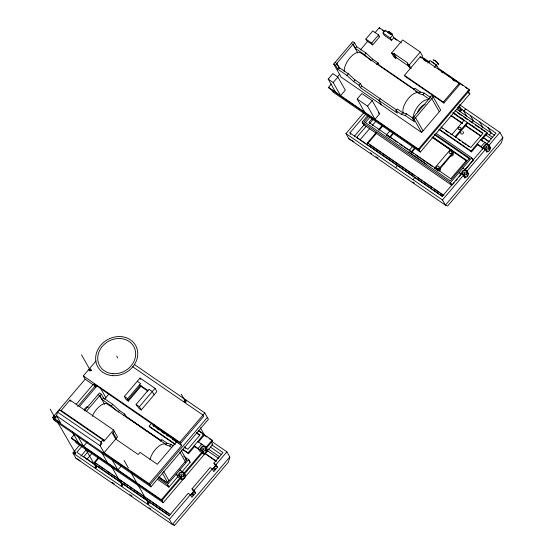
<?xml version="1.0" encoding="UTF-8"?>
<svg xmlns="http://www.w3.org/2000/svg" width="553" height="553" viewBox="0 0 553 553"><rect width="100%" height="100%" fill="white"/><g stroke="black" fill="none" stroke-linecap="round" stroke-linejoin="round"><path stroke-width="0.83" d="M95.98 361.019L83.303 375.922L85.169 379.206L52.687 417.377L60.512 422.755L56.579 415.835L57.471 412.054L59.295 409.911L61.141 410.471L104.704 440.423L102.865 439.856L59.295 409.911M211.267 441.08L226.875 451.815L229.82 456.985L228.41 462.114L174.603 525.35L172.363 524.507L75.858 458.161L72.913 452.983L79.528 445.213M459.488 104.635L499.926 132.437L502.864 137.614L501.453 142.743L447.647 205.972L445.407 205.135L348.902 138.782L345.957 133.605L364.15 112.231M393.867 37.666L391.579 40.355L384.314 35.357L382.98 33.021L385.261 30.318L392.54 35.323L393.867 37.666L401.506 42.92M414.287 89.289L379.441 65.33L378.038 62.855L372.708 59.192L365.968 53.053L356.733 46.701L354.597 42.94L352.731 41.662L333.694 64.037L341.146 77.15L421.635 132.492L440.679 110.116L433.227 96.996L431.361 95.717L429.971 97.349L431.838 98.634L439.289 111.747M161.061 440.575L126.208 416.616L124.805 414.149L119.476 410.485L112.743 404.34L103.508 397.994L101.372 394.234L99.505 392.948L84.568 410.506M389.962 137.69L386.457 134.904L389.741 131.054M389.644 137.04L392.893 133.218M409.116 150.485L412.946 145.999M395.616 167.746L397.434 165.603L442.193 196.37L461.313 173.898M411.57 152.552L411.252 151.895L414.501 148.08M413.008 179.704L414.833 177.561M402.031 112.231L397.365 109.024L395.976 110.662L397.379 113.13L360.397 87.706L358.994 85.231L353.664 81.568L346.925 75.429L337.696 69.084L335.56 65.316L336.95 63.685L335.083 62.406M372.708 59.192L371.319 60.83L364.579 54.685L355.344 48.339L353.208 44.579L354.597 42.94M328.185 79.1L332.851 73.611L337.855 77.047L345.3 90.153L340.627 95.641L333.183 82.535L328.185 79.1L335.623 92.199M337.696 69.084L339.086 67.445L336.95 63.685M355.344 48.339L356.733 46.701M365.844 39.069L372.77 30.927L378.591 34.929L379.635 36.754L372.701 44.897L366.881 40.894L365.844 39.069L371.664 43.072L372.701 44.897M427.745 63.07L429.944 60.484L436.345 64.881L438.211 68.171L469.193 89.482L469.649 90.291L418.891 149.939L328.994 88.134L328.537 87.326L331.323 84.042M337.468 76.826L339.701 74.206M360.356 49.929L367.614 41.399M375.072 32.634L379.317 27.65L384.605 31.293M333.183 82.535L337.855 77.047M371.664 43.072L378.591 34.929M54.761 417.017L53.392 418.621L149.904 484.974L207.361 417.453M61.141 410.471L70.017 400.04L113.586 429.992L117.513 436.911L104.075 452.707L149.192 483.723L150.962 486.84L208.419 419.319L204.783 412.918L134.414 364.538M346.925 75.429L348.314 73.798L355.054 79.936L360.383 83.6L361.786 86.074L396.639 110.033M364.579 54.685L365.968 53.053M388.655 31.348L387.729 32.44L390.874 34.604L391.8 33.512L388.655 31.348L389.188 32.288M76.127 404.409L92.994 384.584M391.579 40.355L390.252 38.012L392.54 35.323M353.664 81.568L355.054 79.936M77.683 406.49L95.088 386.029L85.169 379.206M79.328 406.635L97.169 385.669M358.994 85.231L360.383 83.6M376.648 64.494L378.038 62.855M87.104 407.395L86.842 406.925L87.367 406.303M360.397 87.706L361.786 86.074M86.164 411.612L99.72 395.685L102.118 399.625L111.353 405.971L116.863 410.997M395.72 58.259L393.411 54.201L393.978 53.537L396.287 57.595L395.72 58.259L393.916 57.014L391.607 52.964L402.688 39.94L420.28 52.037L422.582 56.088L421.87 56.931L429.681 62.302M99.982 395.865L101.372 394.234M357.169 99.022L361.835 93.533L372.217 100.674L379.662 113.78L374.996 119.268L367.551 106.162L357.169 99.022L364.607 112.128M102.118 399.625L103.508 397.994M180.776 478.304L161.815 500.589L71.911 438.785L71.455 437.976L74.247 434.693M104.393 399.266L108.858 394.019M111.353 405.971L112.743 404.34M367.551 106.162L372.217 100.674M81.754 446.506L76.839 452.285L169.149 515.749L188.269 493.276L190.37 494.721L191.87 497.368L195.61 492.972L194.11 490.324L192.009 488.88L210.168 467.541L212.269 468.979L213.776 471.633L217.516 467.237L216.009 464.589L213.907 463.144L222.956 452.513L211.723 444.785M141.222 385.953L128.317 401.119L126.222 399.674L124.377 396.432L140.02 378.052L155.02 388.365L156.865 391.607L141.222 409.987L139.128 408.549L136.079 404.478L148.978 389.312L152.282 391.579L154.128 394.821M410.9 68.696L409.697 67.874L407.395 63.816L407.962 63.153L393.978 53.537M350.72 134.386L349.883 132.907L365.727 114.284M87.18 442.02L83.551 446.292L77.759 436.103M380.277 98.787L378.888 100.418L381.39 104.821M411.121 68.434L409.199 65.06L420.28 52.037M367.683 115.563L362.16 122.061L363.349 124.066M147.934 390.542L139.543 384.77L140.144 385.835L128.289 399.764L127.681 398.706L140.586 383.54L137.282 381.266M368.581 116.469L364.15 121.674L450.294 180.9L469.684 158.11L434.796 134.13M404.45 75.339L420.232 56.8L459.094 83.517L459.661 84.519L443.886 103.058L405.017 76.342L404.45 75.339L443.319 102.063L443.886 103.058M118.086 412.116L119.476 410.485M80.883 456.156L86.42 449.658M365.519 122.462L369.95 117.25M354.48 136.128L364.441 124.425M88.715 450.861L83.697 456.757L169.681 515.873M372.141 118.584L368.886 122.413L450.833 178.743L466.58 160.252L432.667 136.937M366.217 126.25L356.74 137.379L442.725 196.495M369.577 123.63L373.393 119.137M123.416 415.78L124.805 414.149M86.973 459.253L91.992 453.356M360.017 139.874L369.494 128.738M372.28 125.469L375.625 121.536M113.586 429.992L103.791 441.494L102.865 439.856L101.04 442.006L100.141 445.787L104.075 452.707M114.291 431.236L112.466 433.379L115.695 439.054L138.202 454.531L140.033 452.395L157.342 464.292L176.379 441.916L175.225 439.877M141.222 409.987L139.384 406.745L155.02 388.365M97.618 464.776L94.432 462.211L98.323 457.635M94.791 462.833L98.683 458.257M376.731 133.003L367.835 143.455L367.475 142.833L376.379 132.374M378.598 129.761L382.489 125.185M378.957 130.384L382.849 125.814M413.63 89.918L415.02 88.286L420.349 91.95L424.269 93.132L430.656 97.528M434.146 67.466L436.345 64.881M395.976 110.662L401.305 114.326L402.695 112.688L406.614 113.877L413.008 118.266M420.349 91.95L418.96 93.581L422.879 94.763L429.266 99.16M401.305 114.326L405.225 115.508L406.614 113.877M422.879 94.763L424.269 93.132M389.989 137.656L393.238 133.833M175.059 444.425L149.587 426.909L149.151 426.142L151.335 423.577M405.225 115.508L414.46 121.854L412.324 118.093L413.713 116.462L415.573 117.741L423.024 130.861M413.983 116.648L430.241 97.535M154.619 424.911L153.513 426.211L153.077 425.444L154.183 424.144M421.635 132.492L414.183 119.379L433.227 96.996M121.542 465.647L117.913 469.919L111.713 458.997M443.319 102.063L459.094 83.517M160.398 441.204L161.787 439.573L167.117 443.236L171.043 444.418L173.172 445.884M411.598 152.51L415.393 148.052M165.727 444.868L167.117 443.236M418.891 149.939L418.434 149.13L469.193 89.482M173.607 437.962L172.495 439.262L175.232 441.142M166.515 445.103L169.647 446.05L171.043 444.418M331.71 89.6L333.148 92.137L420.321 152.068L469.843 93.872L468.038 90.699M462.059 109.563L460.234 111.706L457.718 107.268M149.192 483.723L181.674 445.552L179.808 442.269L204.783 412.918M466.635 116.102L463.697 110.925L464.61 109.853L466.566 109.508M451.932 134.517L464.105 120.208M467.693 123.139L455.513 137.441L455.078 136.674L467.257 122.372L467.693 123.139L482.741 133.487M182.137 449.285L188.504 453.667L188.068 452.9L203.891 434.305L198.237 430.414M188.442 453.743L194.594 446.513L194.158 445.746L202.343 451.372L203.843 454.02L204.79 453.377A2.509 2.177 -29.6 0 0 207.043 450.723L205.412 447.508A2.509 2.177 -29.6 0 0 201.278 447.246A2.509 2.177 -29.6 0 0 202.647 450.757L204.375 453.398M203.891 434.305L204.327 435.073L198.244 442.227L197.808 441.46L205.986 447.08L207.493 449.734L206.967 450.356M471.944 122.455L473.396 120.748L470.451 115.57M434.699 168.022L450.412 149.559L453.902 152.331L438.19 170.801L434.699 168.022L437.817 170.22L453.557 151.722L432.64 137.338M181.239 450.474L186.624 459.944L167.248 482.748L158.732 476.845M168.541 486.585L167.379 484.546L188.621 459.578L183.644 456.156M157.529 479.333L168.914 487.158L177.7 476.838L176.193 474.191L180.437 477.108L181.944 479.755L182.891 479.112A2.509 2.177 -29.6 0 0 185.144 476.458L183.513 473.25A2.509 2.177 -29.6 0 0 179.379 472.981A2.509 2.177 -29.6 0 0 180.748 476.499L182.476 479.133M181.896 471.909L190.128 462.232L188.621 459.578L190.101 462.267M180.437 477.108L180.969 476.486M183.555 473.444L184.087 472.822L179.843 469.898M202.343 451.372L202.868 450.75M205.46 447.702L205.986 447.08M161.815 500.589L161.352 499.781L179.76 478.151M183.665 473.562L202.073 451.932M205.972 447.342L212.11 440.133L198.734 430.932M184.681 473.721L202.529 452.741M206.435 448.151L212.573 440.941L212.11 440.133M185.061 476.092L185.594 475.469L184.087 472.822M74.627 440.25L76.065 442.787L163.239 502.718L212.76 444.522L211.322 441.985M481.31 128.897L482.762 127.19L479.824 122.013M438.978 129.471L471.522 151.847L471.087 151.08L486.91 132.485L455.071 110.593M471.46 151.923L477.612 144.692L477.177 143.925L485.354 149.552L486.82 152.255L487.905 150.976M489.64 134.621L491.092 132.914L488.154 127.743M451.559 184.771L450.398 182.725L471.64 157.764L436.061 133.301M465.052 169.508L483.211 148.163L485.313 149.607M486.951 143.766L496 133.135L463.697 110.925M452.485 184.695L454.131 182.76M455.776 180.824L457.428 178.889M459.073 176.953L460.172 175.667M465.46 169.446L473.119 160.446L471.612 157.799L473.147 160.411M229.82 456.985L172.363 524.507L169.418 519.329L190.37 494.721M194.11 490.324L212.269 468.979M216.009 464.589L226.875 451.815M212.207 469.559L215.414 465.792L213.907 463.144M190.764 495.066L193.55 491.79M212.497 469.525L215.29 466.248M502.864 137.614L445.407 205.135L442.469 199.958L463.988 174.665L465.495 177.319L465.909 177.292A2.509 2.177 -29.6 0 0 468.163 174.637L466.532 171.43A2.509 2.177 -29.6 0 0 462.398 171.16A2.509 2.177 -29.6 0 0 463.767 174.679L463.988 174.665M466.573 171.624L485.887 148.93L487.393 151.577L487.808 151.557A2.509 2.177 -29.6 0 0 490.062 148.902L488.43 145.695A2.509 2.177 -29.6 0 0 484.297 145.425A2.509 2.177 -29.6 0 0 485.665 148.944L485.887 148.93M488.479 145.888L499.926 132.437M465.985 176.739L464.914 177.99L463.414 175.342M468.08 174.271L468.612 173.649L467.154 170.946L462.861 168.084M489.467 149.137L490.559 147.858L489.052 145.211L480.827 139.639M190.239 495.37L193.515 491.534L192.009 488.88M411.218 151.923L409.151 150.457M434.043 60.498L434.202 60.477A2.509 0.484 40.4 0 1 434.485 60.56M437.72 63.795L437.838 63.782A2.509 0.484 40.4 0 0 437.216 62.689L436.801 62.261A2.509 0.484 40.4 0 0 434.865 60.761M485.935 149.407L486.571 149.372A2.509 2.177 -29.6 0 0 488.824 146.718L488.7 146.158A2.509 2.177 -29.6 0 0 485.036 145.453A2.509 2.177 -29.6 0 0 484.801 149.034M86.842 406.925L87.056 406.911A2.509 2.177 -29.6 0 1 88.19 407.291M202.916 451.227L203.552 451.193A2.509 2.177 -29.6 0 0 205.806 448.538L205.681 447.978A2.509 2.177 -29.6 0 0 202.018 447.266A2.509 2.177 -29.6 0 0 201.783 450.847M348.902 138.782L353.906 141.679M75.858 458.161L80.144 460.642M353.208 44.579L351.342 43.293M349.883 132.907L397.434 165.603M193.274 494.845L193.744 495.17M390.446 33.152L392.333 34.452L391.8 33.512M382.607 30.408L384.024 31.383M394.635 38.682L396.757 40.148M423.653 58.646L427.192 61.079M442.054 71.302L444.882 73.252M447.716 75.201L449.838 76.66M453.377 79.093L456.916 81.526M459.743 83.475L462.578 85.425M465.405 87.374L467.527 88.833M423.626 59.738L426.453 61.68M441.287 71.883L442.704 72.858M452.596 79.66L454.718 81.118M382.98 33.021L390.252 38.012M468.426 92.897L469.843 93.872M378.363 35.876L379.635 36.754M391.607 52.964L393.411 54.201M407.395 63.816L409.199 65.06M396.287 57.595L409.566 66.726M459.329 105.879L461.015 108.837L464.195 111.029M456.813 109.349L494.361 135.167M457.628 112.819L461.873 115.743M463.29 116.711L467.534 119.635M469.656 121.093L472.49 123.036M475.317 124.985L479.562 127.902M480.979 128.877L485.223 131.794M487.2 133.639L492.889 137.545M453.833 113.019L455.962 114.485M460.939 117.9L462.363 118.881M471.598 125.234L474.439 127.183M485.099 134.51L491.493 138.907M453.087 112.632L482.99 133.19L470.817 147.492L440.914 126.941M452.838 112.923L464.541 120.976M451.262 115.501L462.578 123.278M465.405 125.22L480.965 135.914M483.087 137.372L489.446 141.748M415.628 91.293L417.626 92.662M450.909 115.632L462.225 123.416M465.052 125.358L480.612 136.052M482.734 137.51L489.094 141.886M482.575 141.312L481.262 140.407L487.345 133.252L486.91 132.485M477.612 144.692L481.552 147.402M441.349 127.708L442.725 128.655M445.483 130.549L448.234 132.437M450.301 133.861L451.683 134.808M458.25 139.328L460.303 140.739M462.356 142.149L465.778 144.499M467.147 145.439L469.2 146.849M439.248 129.188L471.087 151.08M339.086 67.445L348.314 73.798M333.694 64.037L335.56 65.316M412.324 118.093L414.183 119.379M434.188 134.586L469.787 159.064M431.941 137.185L466.559 160.978M378.28 112.826L379.662 113.78M328.537 87.326L418.434 149.13M386.457 134.904L392.395 138.983M393.784 139.944L397.268 142.342M399.363 143.773L402.847 146.172M404.243 147.133L407.727 149.524M409.814 150.962L413.347 153.395M415.483 154.861L420.453 158.282M421.877 159.257L425.43 161.704M426.854 162.679L432.536 166.591M408.916 152.103L426.315 164.061M367.475 142.833L443.852 195.34M369.95 144.914L380.561 152.206M381.978 153.181L386.215 156.098M387.632 157.066L398.236 164.359M399.653 165.333L403.897 168.25M405.308 169.225L414.501 175.543M417.328 177.485L421.573 180.402M422.99 181.377L427.234 184.294M428.644 185.269L432.183 187.695M434.305 189.154L439.255 192.555M440.665 193.529L442.787 194.988M345.957 133.605L442.469 199.958M370.247 152.759L371.671 153.741M375.929 156.665L378.058 158.13M412.856 182.055L414.273 183.029M132.706 366.763L202.958 415.061L203.67 416.305L180.513 443.513L93.934 383.989L95.8 387.273M140.144 385.835L147.838 391.123M202.916 434.098L204.327 435.073M202.661 434.126L206.912 437.05M209.034 438.508L210.444 439.483M196.55 432.653L199.972 435.004L187.799 449.312L184.377 446.962M196.301 432.951L199.723 435.301M210.444 447.066L221.684 454.794M208.474 449.105L219.845 456.923M200.863 444.031L202.177 444.93L201.741 444.163L198.092 448.448L199.598 451.103L203.843 454.02M207.085 450.467L218.449 458.285M124.377 396.432L127.681 398.706M136.079 404.478L139.384 406.745M128.289 399.764L127.079 398.934L128.317 401.119M205.094 453.349L216.403 461.126M194.594 446.513L198.534 449.216M204.741 453.488L216.05 461.264M215.414 465.792L217.516 467.237M83.303 375.922L179.808 442.269M153.077 425.444L176.849 441.785M156.955 428.575L159.022 429.999M161.773 431.893L164.531 433.787M166.598 435.204L167.974 436.151M176.379 441.916L181.674 445.552M184.128 447.259L185.497 448.2M149.151 426.142L175.336 444.142M183.119 449.492L188.068 452.9M98.116 394.579L99.72 395.685L104.593 404.271M169.647 446.05L171.783 447.515M126.001 416.527L160.875 440.499M185.241 458.949L186.665 459.93M182.034 471.322L184.135 472.767M184.177 474.495L185.594 475.469M177.7 476.838L181.944 479.755M193.515 491.534L195.61 492.972M159.229 477.467L166.294 482.327M158.158 478.151L167.414 484.511L168.914 487.158M57.471 412.054L101.04 442.006L101.966 443.637L100.141 445.787L56.579 415.835M150.962 486.84L54.457 420.494L52.687 417.377M71.455 437.976L161.352 499.781M94.432 462.211L170.801 514.712M99.028 465.75L104.69 469.635M106.1 470.61L110.344 473.527M111.761 474.502L115.294 476.928M116.711 477.903L122.365 481.794M123.782 482.762L128.026 485.679M129.437 486.654L132.976 489.087M134.386 490.055L140.047 493.947M141.457 494.921L145.702 497.838M147.119 498.806L150.651 501.239M152.068 502.214L157.723 506.099M159.14 507.073L163.377 509.99M164.794 510.965L168.333 513.391M75.45 453.031L57.388 421.849M72.913 452.983L169.418 519.329M112.114 482.389L114.243 483.854M129.865 494.596L132.001 496.062M149.04 507.778L150.457 508.753M173.186 524.375L174.603 525.35M191.642 493.725L192.119 494.05M90.243 369.839L91.432 370.676M435.474 64.666L435.909 65.109A3.588 0.691 40.4 0 1 436.379 65.662M489.004 145.266L490.511 147.914M485.195 143.116L484.76 142.349L481.11 146.635L482.617 149.282M488.237 148.418L489.474 150.603M458.631 106.197L461.147 110.635L461.015 108.837M420.232 56.8L420.798 57.795M385.261 30.318L385.925 31.486M453.557 151.722L453.902 152.331M466.331 174.154L467.575 176.338M464.962 177.942L463.455 175.287L459.211 172.37L460.718 175.018M379.317 27.65L379.773 28.459M418.517 148.895L420.321 152.068M357.826 52.984L352.945 44.399L336.687 63.505L339.528 68.517M181.225 394.144L185.794 402.19M200.317 427.766L204.873 435.778M205.218 450.232L206.456 452.416M140.02 378.052L140.759 379.351M179.849 452.105L185.649 462.308M116.697 356.125L117.754 357.991M183.313 475.974L184.557 478.151M144.699 429.328L145.536 430.801M163.591 471.218L168.969 480.688M162.202 472.85L167.994 483.052M81.478 354.763L90.416 370.489M100.197 387.708L106.024 397.973M161.441 499.546L163.239 502.718M113.061 432.688L116.282 438.356M124.093 460.497L128.358 468.004M130.881 472.449L148.778 503.949M84.25 409.967L84.512 410.437M111.374 466.241L122.552 485.914M101.738 452.589L107.531 462.778M70.017 400.04L70.805 401.423M85.148 448.213L96.326 467.886M72.339 431.934L78.547 442.849M50.136 409.089L55.259 418.096M53.579 418.745L54.636 420.619M84.561 410.63L84.429 410.07A2.509 2.177 -29.6 0 1 86.69 407.416L87.326 407.381A2.509 2.177 -29.6 0 1 87.927 407.499M215.055 469.739A0.788 0.684 -29.6 0 1 215.428 469.573M75.187 453.792A0.788 0.684 -29.6 0 1 75.512 453.557M54.595 418.407A0.788 0.684 -29.6 0 1 55.991 417.805M54.318 418.455A1.078 0.933 -29.6 0 1 56.04 417.467M84.574 410.651A2.509 2.177 -29.6 0 1 84.291 410.16M92.261 416.34A13.127 6.048 -55.5 0 1 107.137 403.953L165.81 444.287A13.127 6.048 -55.5 0 0 157.038 447.73A13.127 6.048 -55.5 0 0 149.994 459.543M462.681 131.586A1.438 1.244 -29.6 0 1 463.324 133.225A1.438 1.244 -29.6 0 1 461.465 134.026A1.438 1.244 -29.6 0 1 460.822 132.388M439.994 168.61A1.438 1.244 -29.6 0 1 438.812 170.974M452.762 153.61A1.438 1.244 -29.6 0 1 452.893 155.4A1.438 1.244 -29.6 0 1 450.937 155.752M413.091 118.245A13.127 6.048 -55.5 0 1 418.082 106.148A13.127 6.048 -55.5 0 1 427.649 99.63M417.446 112.605A7.369 3.394 -55.5 0 1 425.188 104.614M344.243 71.607A13.127 6.048 -55.5 0 1 349.904 57.906A13.127 6.048 -55.5 0 1 360.362 52.659L419.036 93.001A13.127 6.048 -55.5 0 0 407.858 99.118A13.127 6.048 -55.5 0 0 403.22 113.22M431.596 61.95A3.588 0.691 40.4 0 1 435.308 64.501M436.704 66.132A3.588 0.691 40.4 0 1 436.842 66.471M438.017 64.39A3.588 0.691 40.4 0 0 438.418 64.521L438.653 64.48A3.588 0.691 40.4 0 0 437.769 62.924L437.167 62.316A3.588 0.691 40.4 0 0 433.462 59.765L433.227 59.8A3.588 0.691 40.4 0 0 433.317 60.339M464.665 175.107L464.036 175.149A2.509 2.177 -29.6 0 1 462.661 171.63A2.509 2.177 -29.6 0 1 466.801 171.9L466.926 172.46A2.509 2.177 -29.6 0 1 464.665 175.107M181.647 476.928L181.018 476.963A2.509 2.177 -29.6 0 1 179.642 473.444A2.509 2.177 -29.6 0 1 183.783 473.714L183.907 474.274A2.509 2.177 -29.6 0 1 181.647 476.928M193.197 493.864L193.032 493.781A0.788 0.684 -29.3 0 0 191.932 494.465A0.788 0.684 -29.3 0 0 192.879 495.115A0.788 0.684 -29.3 0 0 193.329 493.981L193.197 493.864M450.432 182.69L362.187 122.026L363.694 124.674L451.932 185.345L450.432 182.69M74.731 453.342A0.788 0.684 -29.6 0 0 75.595 452.319A0.788 0.684 -29.6 0 0 74.296 452.236A0.788 0.684 -29.6 0 0 74.731 453.342M95.71 467.762A0.788 0.684 -29.6 0 0 96.581 466.746A0.788 0.684 -29.6 0 0 95.275 466.663A0.788 0.684 -29.6 0 0 95.71 467.762M148.156 503.824A0.788 0.684 -29.6 0 0 149.027 502.801A0.788 0.684 -29.6 0 0 147.727 502.718A0.788 0.684 -29.6 0 0 148.156 503.824M121.937 485.797A0.788 0.684 -29.6 0 0 122.801 484.774A0.788 0.684 -29.6 0 0 121.501 484.691A0.788 0.684 -29.6 0 0 121.937 485.797M214.446 469.421A0.788 0.684 -29.6 0 0 215.317 468.398A0.788 0.684 -29.6 0 0 214.018 468.315A0.788 0.684 -29.6 0 0 214.446 469.421M54.45 417.992A1.078 0.933 -29.6 0 0 55.632 416.603A1.078 0.933 -29.6 0 0 53.862 416.485A1.078 0.933 -29.6 0 0 54.45 417.992M185.006 402.121A1.078 0.933 -29.6 0 0 186.188 400.731A1.078 0.933 -29.6 0 0 184.419 400.614A1.078 0.933 -29.6 0 0 185.006 402.121M89.883 370.869A1.078 0.933 -29.6 0 0 91.065 369.48A1.078 0.933 -29.6 0 0 89.296 369.363A1.078 0.933 -29.6 0 0 89.883 370.869M181.336 475.421A0.788 0.684 -29.6 0 0 182.2 474.398A0.788 0.684 -29.6 0 0 180.9 474.315A0.788 0.684 -29.6 0 0 181.336 475.421M203.234 449.679A0.788 0.684 -29.6 0 0 204.105 448.663A0.788 0.684 -29.6 0 0 202.806 448.573A0.788 0.684 -29.6 0 0 203.234 449.679M486.253 147.865A0.788 0.684 -29.6 0 0 487.124 146.842A0.788 0.684 -29.6 0 0 485.824 146.759A0.788 0.684 -29.6 0 0 486.253 147.865M459.329 129.734A1.438 1.244 -29.6 0 0 460.912 127.874A1.438 1.244 -29.6 0 0 458.548 127.722A1.438 1.244 -29.6 0 0 459.329 129.734M437.492 168.644A1.438 1.244 -29.6 0 0 439.068 166.792A1.438 1.244 -29.6 0 0 436.711 166.633A1.438 1.244 -29.6 0 0 437.492 168.644M450.26 153.637A1.438 1.244 -29.6 0 0 451.842 151.785A1.438 1.244 -29.6 0 0 449.478 151.633A1.438 1.244 -29.6 0 0 450.26 153.637M464.354 173.601A0.788 0.684 -29.6 0 0 465.218 172.577A0.788 0.684 -29.6 0 0 463.919 172.495A0.788 0.684 -29.6 0 0 464.354 173.601M112.681 375.653A21.733 18.823 -29.6 0 0 136.612 347.526A21.733 18.823 -29.6 0 0 100.805 345.196A21.733 18.823 -29.6 0 0 112.681 375.653M113.075 373.717A19.583 16.956 -29.6 0 0 134.642 348.376A19.583 16.956 -29.6 0 0 102.381 346.282A19.583 16.956 -29.6 0 0 113.075 373.717"/></g></svg>
